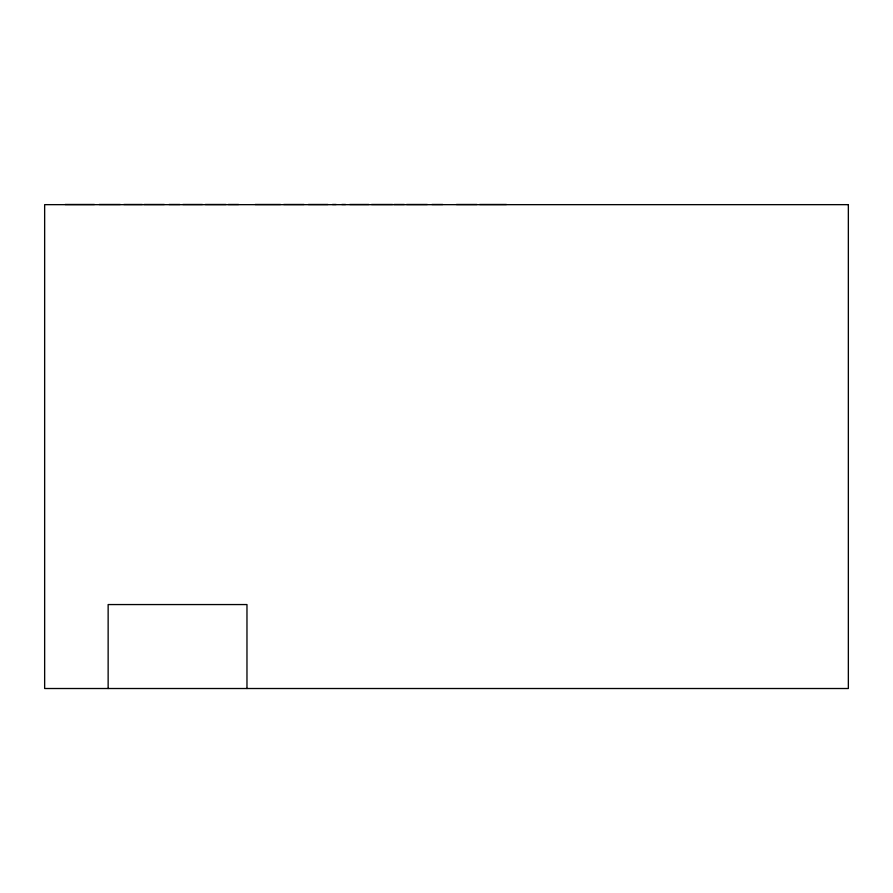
<?xml version="1.0" encoding="UTF-8"?>
<svg xmlns="http://www.w3.org/2000/svg" width="893" height="893" viewBox="0 0 893 893"><rect width="100%" height="100%" fill="white"/><g stroke="black" fill="none" stroke-linecap="round" stroke-linejoin="round"><path stroke-width="1.34" d="M65.156 204.486L94.446 204.486M99.201 204.486L120.276 204.486M123.859 204.486L142.322 204.486M143.985 204.486L164.334 204.486M169.034 204.486L179.873 204.486M182.831 204.486L202.443 204.486M205.29 204.486L226.052 204.486M228.24 204.486L238.598 204.486M255.175 204.486L280.558 204.486M283.695 204.486L304.033 204.486M308.342 204.486L327.954 204.486M332.43 204.486L336.181 204.486M341.796 204.486L345.602 204.486M349.743 204.486L368.809 204.486M371.521 204.486L392.585 204.486M393.98 204.486L404.339 204.486M406.572 204.486L427.334 204.486M431.888 204.486L442.727 204.486M456.39 204.486L476.985 204.486M479.619 204.486L506.454 204.486M246.97 688.514L246.97 604.561L108.142 604.561L108.142 688.514M848.35 204.653L44.65 204.653L44.65 688.514L848.35 688.514L848.35 204.653"/></g></svg>
